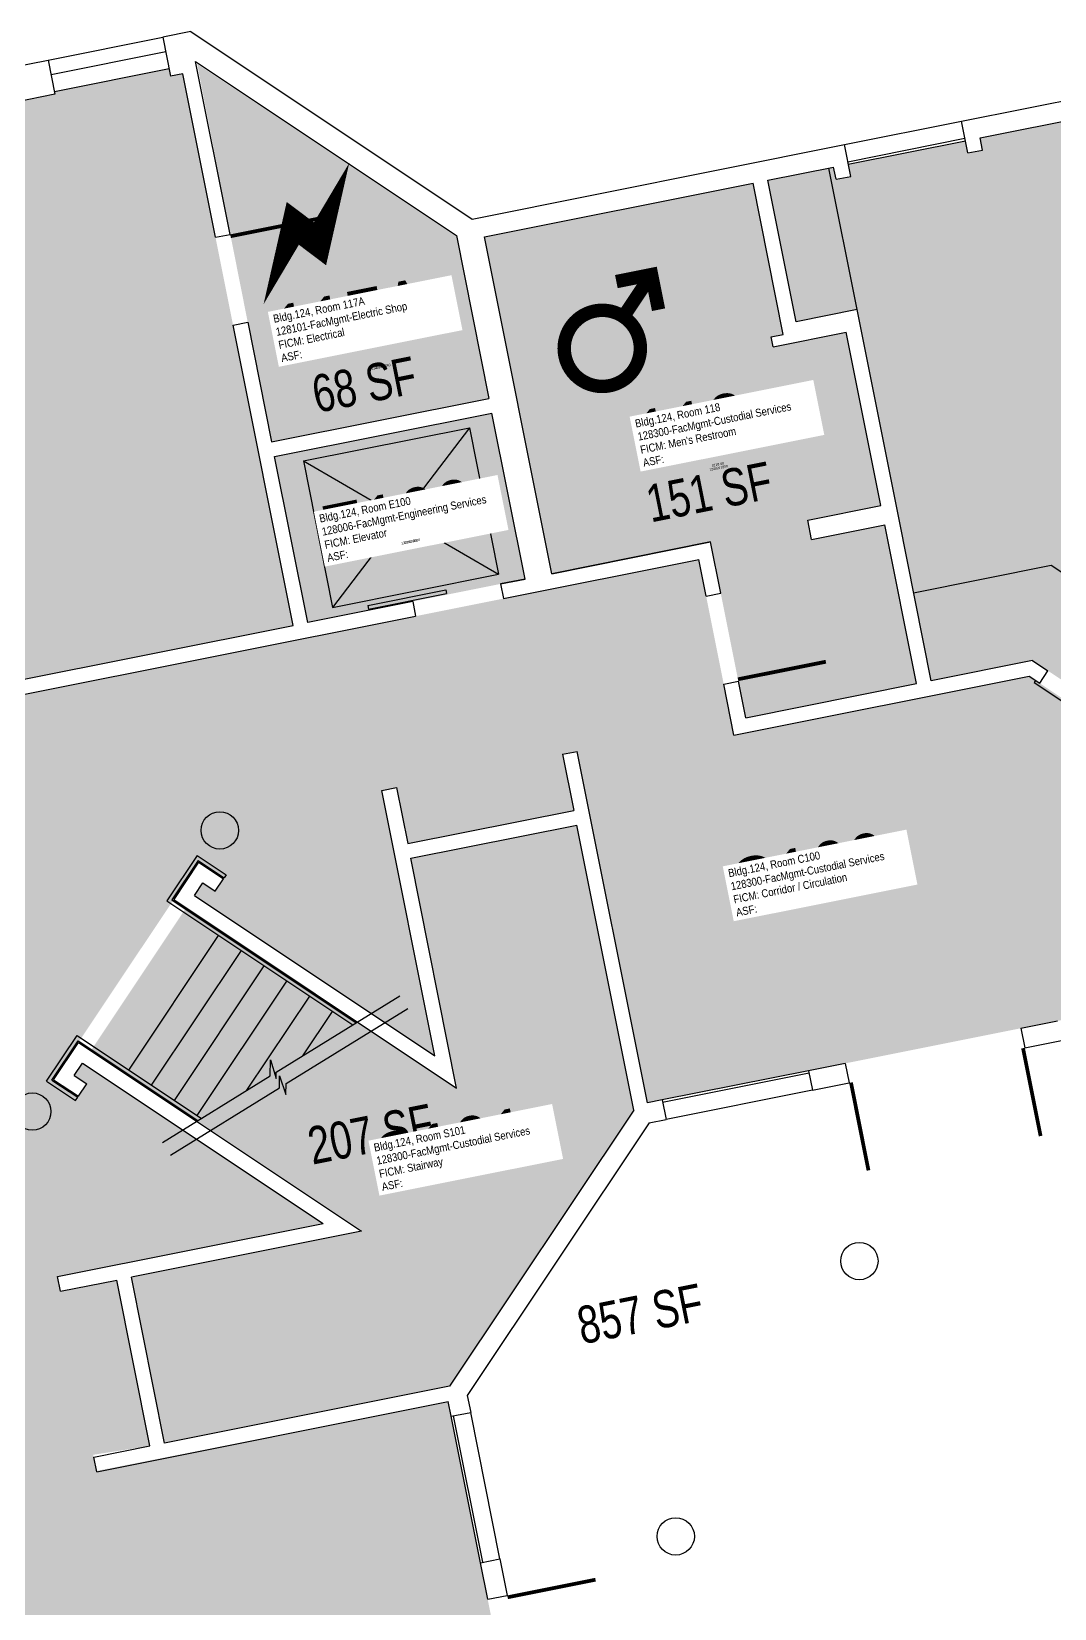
# Model space of a CAD drawing. Header units: inches. Extents: x 69201241 to 69203021, y 27664788 to 27666804.
# Drawn here: x 69201608 to 69202019, y 27666011 to 27666644 of the extents above; entities that cross this region are included whole.
import ezdxf
from ezdxf.enums import TextEntityAlignment as Align

# ---------------------------------------------------------------- set-up
doc = ezdxf.new("R2010")
doc.units = ezdxf.units.IN
doc.header["$LTSCALE"] = 100
doc.header["$MEASUREMENT"] = 0
doc.layers.get('0').update_dxf_attribs({"linetype": 'CONTINUOUS'})
for name, color, linetype in [('A-DOOR', 2, 'CONTINUOUS'), ('A-FLOR', 3, 'CONTINUOUS'), ('A-GLAZ', 1, 'CONTINUOUS'), ('A-IDEN-ICON', 4, 'CONTINUOUS'), ('A-IDEN-RNUM', 7, 'CONTINUOUS'), ('A-IDEN-SNUM', 4, 'CONTINUOUS'), ('A-IDEN-VNUM', 4, 'CONTINUOUS'), ('A-WALL', 5, 'CONTINUOUS'), ('AREA-TEXT', 3, 'CONTINUOUS'), ('Rooms-Category-Color', 7, 'CONTINUOUS'), ('Rooms-College-Color', 7, 'CONTINUOUS'), ('Rooms-Department-Color', 7, 'CONTINUOUS'), ('Rooms-Division-Color', 7, 'CONTINUOUS'), ('Rooms-Information', 7, 'CONTINUOUS')]:
    doc.layers.add(name, color=color, linetype=linetype)
doc.styles.add('CP_AREA', font='arial.ttf', dxfattribs={"height": 15})
doc.styles.add('CP_ROOMSNUMBER', font='arial.ttf', dxfattribs={"height": 1})
doc.styles.add('CP_ROOMVNUMBER', font='arial.ttf', dxfattribs={"width": 0.85, "height": 0.075})

# ---------------------------------------------------------------- blocks, each defined once
blk = doc.blocks.new('CPELECT')
blk.add_lwpolyline([(0.0623, 0.0629, 0, 0.03, 0), (0.0105, -0.0168, 0.03, 0.03, 0), (-0.0105, 0.0068, 0.03, 0, 0), (-0.0623, -0.0729, 0.03, 0, 0)], format="xyseb")
blk = doc.blocks.new('CPMEN')
at = {"const_width": 0.015}
for points in [[(0.055, 0.01), (0.055, 0.05), (0.015, 0.05)], [(0.0151, 0.0101), (0.055, 0.05)]]:
    blk.add_lwpolyline(points, dxfattribs=at)
blk.add_lwpolyline([(-0.0575, -0.02, 1), (0.0275, -0.02, 1)], format="xyb", close=True, dxfattribs=at)

msp = doc.modelspace()

# ---------------------------------------------------------------- hatches: boundary and pattern name
at = {"layer": 'Rooms-Category-Color', "true_color": 0xadadad}
for points in [[(69201674.18, 27666631.47), (69201778.29, 27666562.53), (69201778.83, 27666559.82), (69201791.18, 27666498.04), (69201791.37, 27666497.06), (69201705.08, 27666479.82), (69201704.1, 27666479.62), (69201694.5, 27666527.67), (69201690.03, 27666550.24), (69201687.51, 27666562.99), (69201673.99, 27666632.44)], [(69201880.4, 27666439.39), (69201884.51, 27666418.8), (69201891.57, 27666383.5), (69201894.51, 27666368.79), (69201963.15, 27666382.5), (69201950.41, 27666446.24), (69201920.99, 27666440.36), (69201919.43, 27666448.21), (69201948.85, 27666454.09), (69201934.93, 27666523.71), (69201905.51, 27666517.83), (69201904.73, 27666521.76), (69201909.63, 27666522.74), (69201897.48, 27666583.53), (69201804.82, 27666565.02), (69201789.62, 27666561.98), (69201816.66, 27666426.65), (69201880.4, 27666439.39), (69201816.66, 27666426.65)], [(69201796.07, 27666422.54), (69201760.76, 27666415.48), (69201719.58, 27666407.25), (69201718.6, 27666407.06), (69201705.27, 27666473.74), (69201706.25, 27666473.94), (69201792.55, 27666491.18), (69201805.87, 27666424.5), (69201796.07, 27666422.54), (69201805.87, 27666424.5)], [(69201558.71, 27666104.87), (69201551.66, 27666140.17), (69201548.33, 27666156.84), (69201541.27, 27666192.14), (69201531.67, 27666240.19), (69201526.67, 27666265.21), (69201601.59, 27666377.56), (69201626.62, 27666382.56), (69201674.67, 27666392.16), (69201709.97, 27666399.21), (69201720.75, 27666401.37), (69201761.94, 27666409.6), (69201797.24, 27666416.65), (69201807.05, 27666418.61), (69201814.6, 27666420.12), (69201854.12, 27666428.02), (69201860, 27666429.2), (69201875.69, 27666432.33), (69201878.63, 27666417.62), (69201885.68, 27666382.32), (69201889.8, 27666361.73), (69201971.19, 27666377.99), (69202006.49, 27666385.05), (69202008.45, 27666385.44), (69202012.61, 27666382.66), (69202059.59, 27666351.33), (69202063.75, 27666348.56), (69202068.65, 27666324.04), (69202109.84, 27666332.27), (69202121.99, 27666271.48), (69202122.77, 27666267.55), (69202078.64, 27666258.74), (69202043.33, 27666251.68), (69202037.46, 27666250.5), (69202019.81, 27666246.98), (69202005.1, 27666244.04), (69201934.49, 27666229.93), (69201919.78, 27666226.99), (69201860.95, 27666215.23), (69201856.03, 27666214.25), (69201855.06, 27666214.06), (69201826.85, 27666355.27), (69201820.96, 27666354.09), (69201825.47, 27666331.54), (69201758.79, 27666318.21), (69201754.28, 27666340.76), (69201748.4, 27666339.59), (69201769.7, 27666232.97), (69201673.08, 27666297.41), (69201676.41, 27666302.4), (69201681.4, 27666299.07), (69201684.73, 27666304.06), (69201674.75, 27666310.72), (69201664.76, 27666295.75), (69201626.48, 27666238.34), (69201616.49, 27666223.37), (69201626.47, 27666216.71), (69201629.8, 27666221.7), (69201624.81, 27666225.03), (69201628.14, 27666230.02), (69201724.76, 27666165.58), (69201618.14, 27666144.28), (69201619.32, 27666138.4), (69201641.87, 27666142.9), (69201655.2, 27666076.22), (69201632.45, 27666072.69), (69201633.23, 27666068.77), (69201633.75, 27666066.2), (69201775.02, 27666094.06), (69201775.22, 27666093.07), (69201776.2, 27666088.16), (69201787.96, 27666029.33), (69201790.9, 27666014.62), (69201792.66, 27666005.79), (69201793.84, 27665999.91), (69201805.01, 27665944.01), (69201807.95, 27665929.3), (69201811.48, 27665911.65), (69201812.65, 27665905.77), (69201819.71, 27665870.47), (69201828.52, 27665826.34), (69201766.74, 27665813.99), (69201763.8, 27665813.41), (69201754.98, 27665857.53), (69201749.5, 27665884.99), (69201748.13, 27665891.86), (69201741.9, 27665896.01), (69201694.35, 27665927.72), (69201688.12, 27665931.87), (69201667.53, 27665927.76), (69201666.35, 27665933.64), (69201659.3, 27665968.94), (69201658.51, 27665972.87), (69201657.34, 27665978.75), (69201656.56, 27665982.67), (69201652.05, 27666005.23), (69201631.46, 27666001.11), (69201596.15, 27665994.06), (69201581.44, 27665991.12), (69201570.08, 27666047.99)], [(69201661.08, 27666077.4), (69201775.58, 27666100.28), (69201776.21, 27666101.23), (69201848.74, 27666209.98), (69201849.52, 27666211.16), (69201826.64, 27666325.65), (69201759.96, 27666312.33), (69201778.42, 27666219.94), (69201669.75, 27666292.42), (69201631.47, 27666235.01), (69201740.14, 27666162.54), (69201647.76, 27666144.08)]]:
    msp.add_hatch(color=253, dxfattribs=at).paths.add_polyline_path(points)
at = {"layer": 'Rooms-Category-Color', "true_color": 0xfa9ba3}
for points in [[(69201542.44, 27666155.67), (69201535.39, 27666190.97), (69201531.27, 27666211.56), (69201530.1, 27666217.44), (69201525.79, 27666239.02), (69201520.3, 27666266.48), (69201521.68, 27666268.54), (69201596.6, 27666380.89), (69201597.98, 27666382.96), (69201631.32, 27666389.62), (69201673.49, 27666398.04), (69201708.79, 27666405.1), (69201711.73, 27666405.69), (69201712.71, 27666405.88), (69201707.23, 27666433.34), (69201700.17, 27666468.64), (69201698.02, 27666479.43), (69201697.43, 27666482.37), (69201690.37, 27666517.67), (69201688.61, 27666526.5), (69201683.32, 27666552.97), (69201682.73, 27666555.92), (69201681.56, 27666561.8), (69201676.27, 27666588.28), (69201675.68, 27666591.22), (69201668.43, 27666627.5), (69201663.52, 27666626.52), (69201662.94, 27666629.46), (69201616.85, 27666620.25), (69201617.04, 27666619.27), (69201601.35, 27666616.14), (69201601.16, 27666617.12), (69201555.07, 27666607.91), (69201555.27, 27666606.93), (69201546.44, 27666605.16), (69201545.26, 27666611.05), (69201484.96, 27666599), (69201479.07, 27666597.82), (69201438.38, 27666589.69), (69201439.55, 27666583.8), (69201430.73, 27666582.04), (69201430.53, 27666583.02), (69201384.44, 27666573.81), (69201384.64, 27666572.83), (69201368.95, 27666569.7), (69201368.75, 27666570.68), (69201319.34, 27666560.8), (69201249.03, 27666455.37), (69201258.9, 27666405.96), (69201259.88, 27666406.15), (69201263.02, 27666390.46), (69201262.04, 27666390.27), (69201271.25, 27666344.18), (69201272.23, 27666344.37), (69201273.99, 27666335.55), (69201268.11, 27666334.37), (69201276.24, 27666293.68), (69201277.41, 27666287.79), (69201289.47, 27666227.49), (69201295.35, 27666228.66), (69201297.11, 27666219.84), (69201296.13, 27666219.64), (69201305.34, 27666173.55), (69201306.32, 27666173.75), (69201309.46, 27666158.06), (69201308.48, 27666157.86), (69201317.69, 27666111.77), (69201320.63, 27666112.36), (69201321.61, 27666107.46), (69201321.81, 27666106.48), (69201543.42, 27666150.76), (69201543.23, 27666151.74)], [(69201982.8, 27666600.58), (69201935.73, 27666591.18), (69201982.8, 27666600.58), (69201983.78, 27666595.68), (69201989.66, 27666596.85), (69201988.68, 27666601.76), (69202015.16, 27666607.05), (69202021.04, 27666608.22), (69202047.52, 27666613.51), (69202048.5, 27666608.61), (69202054.38, 27666609.79), (69202053.4, 27666614.69), (69202100.47, 27666624.1), (69202101.45, 27666619.19), (69202107.33, 27666620.37), (69202106.35, 27666625.27), (69202131.85, 27666630.37), (69202132.83, 27666630.56), (69202152.62, 27666531.52), (69202159.68, 27666496.22), (69202166.54, 27666461.9), (69202159.68, 27666496.22), (69202166.54, 27666461.9), (69202173.59, 27666426.59), (69202188.09, 27666354.03), (69202184.17, 27666353.25), (69202148.87, 27666346.19), (69202073.36, 27666331.1), (69202069.15, 27666352.17), (69202062.92, 27666356.32), (69202015.94, 27666387.66), (69202009.71, 27666391.81), (69202005.32, 27666390.93), (69201970.01, 27666383.88), (69201969.03, 27666383.68), (69201956.1, 27666448.4), (69201939.25, 27666532.73), (69201914.73, 27666527.83), (69201903.37, 27666584.71), (69201929.84, 27666590), (69201930.82, 27666585.1), (69201936.71, 27666586.27), (69201935.73, 27666591.18)]]:
    msp.add_hatch(color=241, dxfattribs=at).paths.add_polyline_path(points)
at = {"layer": 'Rooms-College-Color', "true_color": 0xadadad}
for points in [[(69201674.18, 27666631.47), (69201778.29, 27666562.53), (69201778.83, 27666559.82), (69201791.18, 27666498.04), (69201791.37, 27666497.06), (69201705.08, 27666479.82), (69201704.1, 27666479.62), (69201694.5, 27666527.67), (69201690.03, 27666550.24), (69201687.51, 27666562.99), (69201673.99, 27666632.44)], [(69201880.4, 27666439.39), (69201884.51, 27666418.8), (69201891.57, 27666383.5), (69201894.51, 27666368.79), (69201963.15, 27666382.5), (69201950.41, 27666446.24), (69201920.99, 27666440.36), (69201919.43, 27666448.21), (69201948.85, 27666454.09), (69201934.93, 27666523.71), (69201905.51, 27666517.83), (69201904.73, 27666521.76), (69201909.63, 27666522.74), (69201897.48, 27666583.53), (69201804.82, 27666565.02), (69201789.62, 27666561.98), (69201816.66, 27666426.65), (69201880.4, 27666439.39), (69201816.66, 27666426.65)], [(69201796.07, 27666422.54), (69201760.76, 27666415.48), (69201719.58, 27666407.25), (69201718.6, 27666407.06), (69201705.27, 27666473.74), (69201706.25, 27666473.94), (69201792.55, 27666491.18), (69201805.87, 27666424.5), (69201796.07, 27666422.54), (69201805.87, 27666424.5)], [(69201558.71, 27666104.87), (69201551.66, 27666140.17), (69201548.33, 27666156.84), (69201541.27, 27666192.14), (69201531.67, 27666240.19), (69201526.67, 27666265.21), (69201601.59, 27666377.56), (69201626.62, 27666382.56), (69201674.67, 27666392.16), (69201709.97, 27666399.21), (69201720.75, 27666401.37), (69201761.94, 27666409.6), (69201797.24, 27666416.65), (69201807.05, 27666418.61), (69201814.6, 27666420.12), (69201854.12, 27666428.02), (69201860, 27666429.2), (69201875.69, 27666432.33), (69201878.63, 27666417.62), (69201885.68, 27666382.32), (69201889.8, 27666361.73), (69201971.19, 27666377.99), (69202006.49, 27666385.05), (69202008.45, 27666385.44), (69202012.61, 27666382.66), (69202059.59, 27666351.33), (69202063.75, 27666348.56), (69202068.65, 27666324.04), (69202109.84, 27666332.27), (69202121.99, 27666271.48), (69202122.77, 27666267.55), (69202078.64, 27666258.74), (69202043.33, 27666251.68), (69202037.46, 27666250.5), (69202019.81, 27666246.98), (69202005.1, 27666244.04), (69201934.49, 27666229.93), (69201919.78, 27666226.99), (69201860.95, 27666215.23), (69201856.03, 27666214.25), (69201855.06, 27666214.06), (69201826.85, 27666355.27), (69201820.96, 27666354.09), (69201825.47, 27666331.54), (69201758.79, 27666318.21), (69201754.28, 27666340.76), (69201748.4, 27666339.59), (69201769.7, 27666232.97), (69201673.08, 27666297.41), (69201676.41, 27666302.4), (69201681.4, 27666299.07), (69201684.73, 27666304.06), (69201674.75, 27666310.72), (69201664.76, 27666295.75), (69201626.48, 27666238.34), (69201616.49, 27666223.37), (69201626.47, 27666216.71), (69201629.8, 27666221.7), (69201624.81, 27666225.03), (69201628.14, 27666230.02), (69201724.76, 27666165.58), (69201618.14, 27666144.28), (69201619.32, 27666138.4), (69201641.87, 27666142.9), (69201655.2, 27666076.22), (69201632.45, 27666072.69), (69201633.23, 27666068.77), (69201633.75, 27666066.2), (69201775.02, 27666094.06), (69201775.22, 27666093.07), (69201776.2, 27666088.16), (69201787.96, 27666029.33), (69201790.9, 27666014.62), (69201792.66, 27666005.79), (69201793.84, 27665999.91), (69201805.01, 27665944.01), (69201807.95, 27665929.3), (69201811.48, 27665911.65), (69201812.65, 27665905.77), (69201819.71, 27665870.47), (69201828.52, 27665826.34), (69201766.74, 27665813.99), (69201763.8, 27665813.41), (69201754.98, 27665857.53), (69201749.5, 27665884.99), (69201748.13, 27665891.86), (69201741.9, 27665896.01), (69201694.35, 27665927.72), (69201688.12, 27665931.87), (69201667.53, 27665927.76), (69201666.35, 27665933.64), (69201659.3, 27665968.94), (69201658.51, 27665972.87), (69201657.34, 27665978.75), (69201656.56, 27665982.67), (69201652.05, 27666005.23), (69201631.46, 27666001.11), (69201596.15, 27665994.06), (69201581.44, 27665991.12), (69201570.08, 27666047.99)], [(69201661.08, 27666077.4), (69201775.58, 27666100.28), (69201776.21, 27666101.23), (69201848.74, 27666209.98), (69201849.52, 27666211.16), (69201826.64, 27666325.65), (69201759.96, 27666312.33), (69201778.42, 27666219.94), (69201669.75, 27666292.42), (69201631.47, 27666235.01), (69201740.14, 27666162.54), (69201647.76, 27666144.08)]]:
    msp.add_hatch(color=253, dxfattribs=at).paths.add_polyline_path(points)
at = {"layer": 'Rooms-College-Color', "true_color": 0x80bc67}
for points in [[(69201542.44, 27666155.67), (69201535.39, 27666190.97), (69201531.27, 27666211.56), (69201530.1, 27666217.44), (69201525.79, 27666239.02), (69201520.3, 27666266.48), (69201521.68, 27666268.54), (69201596.6, 27666380.89), (69201597.98, 27666382.96), (69201631.32, 27666389.62), (69201673.49, 27666398.04), (69201708.79, 27666405.1), (69201711.73, 27666405.69), (69201712.71, 27666405.88), (69201707.23, 27666433.34), (69201700.17, 27666468.64), (69201698.02, 27666479.43), (69201697.43, 27666482.37), (69201690.37, 27666517.67), (69201688.61, 27666526.5), (69201683.32, 27666552.97), (69201682.73, 27666555.92), (69201681.56, 27666561.8), (69201676.27, 27666588.28), (69201675.68, 27666591.22), (69201668.43, 27666627.5), (69201663.52, 27666626.52), (69201662.94, 27666629.46), (69201616.85, 27666620.25), (69201617.04, 27666619.27), (69201601.35, 27666616.14), (69201601.16, 27666617.12), (69201555.07, 27666607.91), (69201555.27, 27666606.93), (69201546.44, 27666605.16), (69201545.26, 27666611.05), (69201484.96, 27666599), (69201479.07, 27666597.82), (69201438.38, 27666589.69), (69201439.55, 27666583.8), (69201430.73, 27666582.04), (69201430.53, 27666583.02), (69201384.44, 27666573.81), (69201384.64, 27666572.83), (69201368.95, 27666569.7), (69201368.75, 27666570.68), (69201319.34, 27666560.8), (69201249.03, 27666455.37), (69201258.9, 27666405.96), (69201259.88, 27666406.15), (69201263.02, 27666390.46), (69201262.04, 27666390.27), (69201271.25, 27666344.18), (69201272.23, 27666344.37), (69201273.99, 27666335.55), (69201268.11, 27666334.37), (69201276.24, 27666293.68), (69201277.41, 27666287.79), (69201289.47, 27666227.49), (69201295.35, 27666228.66), (69201297.11, 27666219.84), (69201296.13, 27666219.64), (69201305.34, 27666173.55), (69201306.32, 27666173.75), (69201309.46, 27666158.06), (69201308.48, 27666157.86), (69201317.69, 27666111.77), (69201320.63, 27666112.36), (69201321.61, 27666107.46), (69201321.81, 27666106.48), (69201543.42, 27666150.76), (69201543.23, 27666151.74)], [(69201982.8, 27666600.58), (69201935.73, 27666591.18), (69201982.8, 27666600.58), (69201983.78, 27666595.68), (69201989.66, 27666596.85), (69201988.68, 27666601.76), (69202015.16, 27666607.05), (69202021.04, 27666608.22), (69202047.52, 27666613.51), (69202048.5, 27666608.61), (69202054.38, 27666609.79), (69202053.4, 27666614.69), (69202100.47, 27666624.1), (69202101.45, 27666619.19), (69202107.33, 27666620.37), (69202106.35, 27666625.27), (69202131.85, 27666630.37), (69202132.83, 27666630.56), (69202152.62, 27666531.52), (69202159.68, 27666496.22), (69202166.54, 27666461.9), (69202159.68, 27666496.22), (69202166.54, 27666461.9), (69202173.59, 27666426.59), (69202188.09, 27666354.03), (69202184.17, 27666353.25), (69202148.87, 27666346.19), (69202073.36, 27666331.1), (69202069.15, 27666352.17), (69202062.92, 27666356.32), (69202015.94, 27666387.66), (69202009.71, 27666391.81), (69202005.32, 27666390.93), (69201970.01, 27666383.88), (69201969.03, 27666383.68), (69201956.1, 27666448.4), (69201939.25, 27666532.73), (69201914.73, 27666527.83), (69201903.37, 27666584.71), (69201929.84, 27666590), (69201930.82, 27666585.1), (69201936.71, 27666586.27), (69201935.73, 27666591.18)]]:
    msp.add_hatch(color=83, dxfattribs=at).paths.add_polyline_path(points)
at = {"layer": 'Rooms-Department-Color', "true_color": 0xacacac}
for points in [[(69201674.18, 27666631.47), (69201778.29, 27666562.53), (69201778.83, 27666559.82), (69201791.18, 27666498.04), (69201791.37, 27666497.06), (69201705.08, 27666479.82), (69201704.1, 27666479.62), (69201694.5, 27666527.67), (69201690.03, 27666550.24), (69201687.51, 27666562.99), (69201673.99, 27666632.44)], [(69201880.4, 27666439.39), (69201884.51, 27666418.8), (69201891.57, 27666383.5), (69201894.51, 27666368.79), (69201963.15, 27666382.5), (69201950.41, 27666446.24), (69201920.99, 27666440.36), (69201919.43, 27666448.21), (69201948.85, 27666454.09), (69201934.93, 27666523.71), (69201905.51, 27666517.83), (69201904.73, 27666521.76), (69201909.63, 27666522.74), (69201897.48, 27666583.53), (69201804.82, 27666565.02), (69201789.62, 27666561.98), (69201816.66, 27666426.65), (69201880.4, 27666439.39), (69201816.66, 27666426.65)], [(69201796.07, 27666422.54), (69201760.76, 27666415.48), (69201719.58, 27666407.25), (69201718.6, 27666407.06), (69201705.27, 27666473.74), (69201706.25, 27666473.94), (69201792.55, 27666491.18), (69201805.87, 27666424.5), (69201796.07, 27666422.54), (69201805.87, 27666424.5)], [(69201558.71, 27666104.87), (69201551.66, 27666140.17), (69201548.33, 27666156.84), (69201541.27, 27666192.14), (69201531.67, 27666240.19), (69201526.67, 27666265.21), (69201601.59, 27666377.56), (69201626.62, 27666382.56), (69201674.67, 27666392.16), (69201709.97, 27666399.21), (69201720.75, 27666401.37), (69201761.94, 27666409.6), (69201797.24, 27666416.65), (69201807.05, 27666418.61), (69201814.6, 27666420.12), (69201854.12, 27666428.02), (69201860, 27666429.2), (69201875.69, 27666432.33), (69201878.63, 27666417.62), (69201885.68, 27666382.32), (69201889.8, 27666361.73), (69201971.19, 27666377.99), (69202006.49, 27666385.05), (69202008.45, 27666385.44), (69202012.61, 27666382.66), (69202059.59, 27666351.33), (69202063.75, 27666348.56), (69202068.65, 27666324.04), (69202109.84, 27666332.27), (69202121.99, 27666271.48), (69202122.77, 27666267.55), (69202078.64, 27666258.74), (69202043.33, 27666251.68), (69202037.46, 27666250.5), (69202019.81, 27666246.98), (69202005.1, 27666244.04), (69201934.49, 27666229.93), (69201919.78, 27666226.99), (69201860.95, 27666215.23), (69201856.03, 27666214.25), (69201855.06, 27666214.06), (69201826.85, 27666355.27), (69201820.96, 27666354.09), (69201825.47, 27666331.54), (69201758.79, 27666318.21), (69201754.28, 27666340.76), (69201748.4, 27666339.59), (69201769.7, 27666232.97), (69201673.08, 27666297.41), (69201676.41, 27666302.4), (69201681.4, 27666299.07), (69201684.73, 27666304.06), (69201674.75, 27666310.72), (69201664.76, 27666295.75), (69201626.48, 27666238.34), (69201616.49, 27666223.37), (69201626.47, 27666216.71), (69201629.8, 27666221.7), (69201624.81, 27666225.03), (69201628.14, 27666230.02), (69201724.76, 27666165.58), (69201618.14, 27666144.28), (69201619.32, 27666138.4), (69201641.87, 27666142.9), (69201655.2, 27666076.22), (69201632.45, 27666072.69), (69201633.23, 27666068.77), (69201633.75, 27666066.2), (69201775.02, 27666094.06), (69201775.22, 27666093.07), (69201776.2, 27666088.16), (69201787.96, 27666029.33), (69201790.9, 27666014.62), (69201792.66, 27666005.79), (69201793.84, 27665999.91), (69201805.01, 27665944.01), (69201807.95, 27665929.3), (69201811.48, 27665911.65), (69201812.65, 27665905.77), (69201819.71, 27665870.47), (69201828.52, 27665826.34), (69201766.74, 27665813.99), (69201763.8, 27665813.41), (69201754.98, 27665857.53), (69201749.5, 27665884.99), (69201748.13, 27665891.86), (69201741.9, 27665896.01), (69201694.35, 27665927.72), (69201688.12, 27665931.87), (69201667.53, 27665927.76), (69201666.35, 27665933.64), (69201659.3, 27665968.94), (69201658.51, 27665972.87), (69201657.34, 27665978.75), (69201656.56, 27665982.67), (69201652.05, 27666005.23), (69201631.46, 27666001.11), (69201596.15, 27665994.06), (69201581.44, 27665991.12), (69201570.08, 27666047.99)], [(69201661.08, 27666077.4), (69201775.58, 27666100.28), (69201776.21, 27666101.23), (69201848.74, 27666209.98), (69201849.52, 27666211.16), (69201826.64, 27666325.65), (69201759.96, 27666312.33), (69201778.42, 27666219.94), (69201669.75, 27666292.42), (69201631.47, 27666235.01), (69201740.14, 27666162.54), (69201647.76, 27666144.08)]]:
    msp.add_hatch(color=253, dxfattribs=at).paths.add_polyline_path(points)
at = {"layer": 'Rooms-Department-Color', "true_color": 0x604aed}
for points in [[(69201542.44, 27666155.67), (69201535.39, 27666190.97), (69201531.27, 27666211.56), (69201530.1, 27666217.44), (69201525.79, 27666239.02), (69201520.3, 27666266.48), (69201521.68, 27666268.54), (69201596.6, 27666380.89), (69201597.98, 27666382.96), (69201631.32, 27666389.62), (69201673.49, 27666398.04), (69201708.79, 27666405.1), (69201711.73, 27666405.69), (69201712.71, 27666405.88), (69201707.23, 27666433.34), (69201700.17, 27666468.64), (69201698.02, 27666479.43), (69201697.43, 27666482.37), (69201690.37, 27666517.67), (69201688.61, 27666526.5), (69201683.32, 27666552.97), (69201682.73, 27666555.92), (69201681.56, 27666561.8), (69201676.27, 27666588.28), (69201675.68, 27666591.22), (69201668.43, 27666627.5), (69201663.52, 27666626.52), (69201662.94, 27666629.46), (69201616.85, 27666620.25), (69201617.04, 27666619.27), (69201601.35, 27666616.14), (69201601.16, 27666617.12), (69201555.07, 27666607.91), (69201555.27, 27666606.93), (69201546.44, 27666605.16), (69201545.26, 27666611.05), (69201484.96, 27666599), (69201479.07, 27666597.82), (69201438.38, 27666589.69), (69201439.55, 27666583.8), (69201430.73, 27666582.04), (69201430.53, 27666583.02), (69201384.44, 27666573.81), (69201384.64, 27666572.83), (69201368.95, 27666569.7), (69201368.75, 27666570.68), (69201319.34, 27666560.8), (69201249.03, 27666455.37), (69201258.9, 27666405.96), (69201259.88, 27666406.15), (69201263.02, 27666390.46), (69201262.04, 27666390.27), (69201271.25, 27666344.18), (69201272.23, 27666344.37), (69201273.99, 27666335.55), (69201268.11, 27666334.37), (69201276.24, 27666293.68), (69201277.41, 27666287.79), (69201289.47, 27666227.49), (69201295.35, 27666228.66), (69201297.11, 27666219.84), (69201296.13, 27666219.64), (69201305.34, 27666173.55), (69201306.32, 27666173.75), (69201309.46, 27666158.06), (69201308.48, 27666157.86), (69201317.69, 27666111.77), (69201320.63, 27666112.36), (69201321.61, 27666107.46), (69201321.81, 27666106.48), (69201543.42, 27666150.76), (69201543.23, 27666151.74)], [(69201982.8, 27666600.58), (69201935.73, 27666591.18), (69201982.8, 27666600.58), (69201983.78, 27666595.68), (69201989.66, 27666596.85), (69201988.68, 27666601.76), (69202015.16, 27666607.05), (69202021.04, 27666608.22), (69202047.52, 27666613.51), (69202048.5, 27666608.61), (69202054.38, 27666609.79), (69202053.4, 27666614.69), (69202100.47, 27666624.1), (69202101.45, 27666619.19), (69202107.33, 27666620.37), (69202106.35, 27666625.27), (69202131.85, 27666630.37), (69202132.83, 27666630.56), (69202152.62, 27666531.52), (69202159.68, 27666496.22), (69202166.54, 27666461.9), (69202159.68, 27666496.22), (69202166.54, 27666461.9), (69202173.59, 27666426.59), (69202188.09, 27666354.03), (69202184.17, 27666353.25), (69202148.87, 27666346.19), (69202073.36, 27666331.1), (69202069.15, 27666352.17), (69202062.92, 27666356.32), (69202015.94, 27666387.66), (69202009.71, 27666391.81), (69202005.32, 27666390.93), (69201970.01, 27666383.88), (69201969.03, 27666383.68), (69201956.1, 27666448.4), (69201939.25, 27666532.73), (69201914.73, 27666527.83), (69201903.37, 27666584.71), (69201929.84, 27666590), (69201930.82, 27666585.1), (69201936.71, 27666586.27), (69201935.73, 27666591.18)]]:
    msp.add_hatch(color=173, dxfattribs=at).paths.add_polyline_path(points)
at = {"layer": 'Rooms-Division-Color', "true_color": 0xadadad}
for points in [[(69201674.18, 27666631.47), (69201778.29, 27666562.53), (69201778.83, 27666559.82), (69201791.18, 27666498.04), (69201791.37, 27666497.06), (69201705.08, 27666479.82), (69201704.1, 27666479.62), (69201694.5, 27666527.67), (69201690.03, 27666550.24), (69201687.51, 27666562.99), (69201673.99, 27666632.44)], [(69201880.4, 27666439.39), (69201884.51, 27666418.8), (69201891.57, 27666383.5), (69201894.51, 27666368.79), (69201963.15, 27666382.5), (69201950.41, 27666446.24), (69201920.99, 27666440.36), (69201919.43, 27666448.21), (69201948.85, 27666454.09), (69201934.93, 27666523.71), (69201905.51, 27666517.83), (69201904.73, 27666521.76), (69201909.63, 27666522.74), (69201897.48, 27666583.53), (69201804.82, 27666565.02), (69201789.62, 27666561.98), (69201816.66, 27666426.65), (69201880.4, 27666439.39), (69201816.66, 27666426.65)], [(69201796.07, 27666422.54), (69201760.76, 27666415.48), (69201719.58, 27666407.25), (69201718.6, 27666407.06), (69201705.27, 27666473.74), (69201706.25, 27666473.94), (69201792.55, 27666491.18), (69201805.87, 27666424.5), (69201796.07, 27666422.54), (69201805.87, 27666424.5)], [(69201558.71, 27666104.87), (69201551.66, 27666140.17), (69201548.33, 27666156.84), (69201541.27, 27666192.14), (69201531.67, 27666240.19), (69201526.67, 27666265.21), (69201601.59, 27666377.56), (69201626.62, 27666382.56), (69201674.67, 27666392.16), (69201709.97, 27666399.21), (69201720.75, 27666401.37), (69201761.94, 27666409.6), (69201797.24, 27666416.65), (69201807.05, 27666418.61), (69201814.6, 27666420.12), (69201854.12, 27666428.02), (69201860, 27666429.2), (69201875.69, 27666432.33), (69201878.63, 27666417.62), (69201885.68, 27666382.32), (69201889.8, 27666361.73), (69201971.19, 27666377.99), (69202006.49, 27666385.05), (69202008.45, 27666385.44), (69202012.61, 27666382.66), (69202059.59, 27666351.33), (69202063.75, 27666348.56), (69202068.65, 27666324.04), (69202109.84, 27666332.27), (69202121.99, 27666271.48), (69202122.77, 27666267.55), (69202078.64, 27666258.74), (69202043.33, 27666251.68), (69202037.46, 27666250.5), (69202019.81, 27666246.98), (69202005.1, 27666244.04), (69201934.49, 27666229.93), (69201919.78, 27666226.99), (69201860.95, 27666215.23), (69201856.03, 27666214.25), (69201855.06, 27666214.06), (69201826.85, 27666355.27), (69201820.96, 27666354.09), (69201825.47, 27666331.54), (69201758.79, 27666318.21), (69201754.28, 27666340.76), (69201748.4, 27666339.59), (69201769.7, 27666232.97), (69201673.08, 27666297.41), (69201676.41, 27666302.4), (69201681.4, 27666299.07), (69201684.73, 27666304.06), (69201674.75, 27666310.72), (69201664.76, 27666295.75), (69201626.48, 27666238.34), (69201616.49, 27666223.37), (69201626.47, 27666216.71), (69201629.8, 27666221.7), (69201624.81, 27666225.03), (69201628.14, 27666230.02), (69201724.76, 27666165.58), (69201618.14, 27666144.28), (69201619.32, 27666138.4), (69201641.87, 27666142.9), (69201655.2, 27666076.22), (69201632.45, 27666072.69), (69201633.23, 27666068.77), (69201633.75, 27666066.2), (69201775.02, 27666094.06), (69201775.22, 27666093.07), (69201776.2, 27666088.16), (69201787.96, 27666029.33), (69201790.9, 27666014.62), (69201792.66, 27666005.79), (69201793.84, 27665999.91), (69201805.01, 27665944.01), (69201807.95, 27665929.3), (69201811.48, 27665911.65), (69201812.65, 27665905.77), (69201819.71, 27665870.47), (69201828.52, 27665826.34), (69201766.74, 27665813.99), (69201763.8, 27665813.41), (69201754.98, 27665857.53), (69201749.5, 27665884.99), (69201748.13, 27665891.86), (69201741.9, 27665896.01), (69201694.35, 27665927.72), (69201688.12, 27665931.87), (69201667.53, 27665927.76), (69201666.35, 27665933.64), (69201659.3, 27665968.94), (69201658.51, 27665972.87), (69201657.34, 27665978.75), (69201656.56, 27665982.67), (69201652.05, 27666005.23), (69201631.46, 27666001.11), (69201596.15, 27665994.06), (69201581.44, 27665991.12), (69201570.08, 27666047.99)], [(69201661.08, 27666077.4), (69201775.58, 27666100.28), (69201776.21, 27666101.23), (69201848.74, 27666209.98), (69201849.52, 27666211.16), (69201826.64, 27666325.65), (69201759.96, 27666312.33), (69201778.42, 27666219.94), (69201669.75, 27666292.42), (69201631.47, 27666235.01), (69201740.14, 27666162.54), (69201647.76, 27666144.08)]]:
    msp.add_hatch(color=253, dxfattribs=at).paths.add_polyline_path(points)
at = {"layer": 'Rooms-Division-Color', "true_color": 0x604aed}
for points in [[(69201542.44, 27666155.67), (69201535.39, 27666190.97), (69201531.27, 27666211.56), (69201530.1, 27666217.44), (69201525.79, 27666239.02), (69201520.3, 27666266.48), (69201521.68, 27666268.54), (69201596.6, 27666380.89), (69201597.98, 27666382.96), (69201631.32, 27666389.62), (69201673.49, 27666398.04), (69201708.79, 27666405.1), (69201711.73, 27666405.69), (69201712.71, 27666405.88), (69201707.23, 27666433.34), (69201700.17, 27666468.64), (69201698.02, 27666479.43), (69201697.43, 27666482.37), (69201690.37, 27666517.67), (69201688.61, 27666526.5), (69201683.32, 27666552.97), (69201682.73, 27666555.92), (69201681.56, 27666561.8), (69201676.27, 27666588.28), (69201675.68, 27666591.22), (69201668.43, 27666627.5), (69201663.52, 27666626.52), (69201662.94, 27666629.46), (69201616.85, 27666620.25), (69201617.04, 27666619.27), (69201601.35, 27666616.14), (69201601.16, 27666617.12), (69201555.07, 27666607.91), (69201555.27, 27666606.93), (69201546.44, 27666605.16), (69201545.26, 27666611.05), (69201484.96, 27666599), (69201479.07, 27666597.82), (69201438.38, 27666589.69), (69201439.55, 27666583.8), (69201430.73, 27666582.04), (69201430.53, 27666583.02), (69201384.44, 27666573.81), (69201384.64, 27666572.83), (69201368.95, 27666569.7), (69201368.75, 27666570.68), (69201319.34, 27666560.8), (69201249.03, 27666455.37), (69201258.9, 27666405.96), (69201259.88, 27666406.15), (69201263.02, 27666390.46), (69201262.04, 27666390.27), (69201271.25, 27666344.18), (69201272.23, 27666344.37), (69201273.99, 27666335.55), (69201268.11, 27666334.37), (69201276.24, 27666293.68), (69201277.41, 27666287.79), (69201289.47, 27666227.49), (69201295.35, 27666228.66), (69201297.11, 27666219.84), (69201296.13, 27666219.64), (69201305.34, 27666173.55), (69201306.32, 27666173.75), (69201309.46, 27666158.06), (69201308.48, 27666157.86), (69201317.69, 27666111.77), (69201320.63, 27666112.36), (69201321.61, 27666107.46), (69201321.81, 27666106.48), (69201543.42, 27666150.76), (69201543.23, 27666151.74)], [(69201982.8, 27666600.58), (69201935.73, 27666591.18), (69201982.8, 27666600.58), (69201983.78, 27666595.68), (69201989.66, 27666596.85), (69201988.68, 27666601.76), (69202015.16, 27666607.05), (69202021.04, 27666608.22), (69202047.52, 27666613.51), (69202048.5, 27666608.61), (69202054.38, 27666609.79), (69202053.4, 27666614.69), (69202100.47, 27666624.1), (69202101.45, 27666619.19), (69202107.33, 27666620.37), (69202106.35, 27666625.27), (69202131.85, 27666630.37), (69202132.83, 27666630.56), (69202152.62, 27666531.52), (69202159.68, 27666496.22), (69202166.54, 27666461.9), (69202159.68, 27666496.22), (69202166.54, 27666461.9), (69202173.59, 27666426.59), (69202188.09, 27666354.03), (69202184.17, 27666353.25), (69202148.87, 27666346.19), (69202073.36, 27666331.1), (69202069.15, 27666352.17), (69202062.92, 27666356.32), (69202015.94, 27666387.66), (69202009.71, 27666391.81), (69202005.32, 27666390.93), (69201970.01, 27666383.88), (69201969.03, 27666383.68), (69201956.1, 27666448.4), (69201939.25, 27666532.73), (69201914.73, 27666527.83), (69201903.37, 27666584.71), (69201929.84, 27666590), (69201930.82, 27666585.1), (69201936.71, 27666586.27), (69201935.73, 27666591.18)]]:
    msp.add_hatch(color=173, dxfattribs=at).paths.add_polyline_path(points)

# ---------------------------------------------------------------- linework, layer by layer
at = {"layer": 'A-DOOR'}
for p, q in [((69201742.72, 27666413.92), (69201774.1, 27666420.19)), ((69201743.01, 27666412.45), (69201774.39, 27666418.72)), ((69201743.01, 27666412.45), (69201774.39, 27666418.72)), ((69201774.1, 27666420.19), (69201774.39, 27666418.72)), ((69201742.72, 27666413.92), (69201743.01, 27666412.45))]:
    msp.add_line(p, q, dxfattribs=at)
for points in [[(69201687.59, 27666562.24, 1.5, 1.5, 0), (69201722.89, 27666569.29, 0, 0, 0), (69201723.04, 27666568.56, 0, 0, -0.414214), (69201693.02, 27666527.38, 0, 0, -0.414214)], [(69201891.42, 27666384.23, 1.5, 1.5, 0), (69201926.72, 27666391.29, 0, 0, 0), (69201926.58, 27666392.02, 0, 0, 0.414214), (69201883.04, 27666418.5, 0, 0, 0.414214)], [(69202005.93, 27666236.05, 1.5, 1.5, 0), (69202012.98, 27666200.74, 0, 0, 0), (69202012.25, 27666200.6, 0, 0, -0.414214), (69201971.07, 27666230.61, 0, 0, -0.414214)], [(69201936.8, 27666222.23, 1.5, 1.5, 0), (69201943.85, 27666186.93, 0, 0, 0), (69201944.59, 27666187.08, 0, 0, 0.414214), (69201971.07, 27666230.61, 0, 0, 0.414214)], [(69201798.89, 27666015.45, 1.5, 1.5, 0), (69201834.19, 27666022.5, 0, 0, 0), (69201834.34, 27666021.77, 0, 0, -0.414214), (69201804.33, 27665980.59, 0, 0, -0.414214)]]:
    msp.add_lwpolyline(points, format="xyseb", dxfattribs=at)
at = {"layer": 'A-FLOR'}
for p, q in [((69201939.25, 27666532.73), (69201927.88, 27666589.61)), ((69201716.84, 27666471.97), (69201783.52, 27666485.3)), ((69201783.52, 27666485.3), (69201728.6, 27666413.14)), ((69201783.52, 27666485.3), (69201795.28, 27666426.46)), ((69201716.84, 27666471.97), (69201728.6, 27666413.14)), ((69201716.84, 27666471.97), (69201795.28, 27666426.46)), ((69201961.98, 27666418.98), (69202017.28, 27666430.03)), ((69202017.28, 27666430.03), (69202101.53, 27666373.85)), ((69201728.6, 27666413.14), (69201795.28, 27666426.46)), ((69202010.95, 27666383.77), (69202010.39, 27666382.94)), ((69202010.39, 27666382.94), (69202060.7, 27666349.39)), ((69201674.19, 27666313.49), (69201661.99, 27666295.19)), ((69201674.61, 27666311.41), (69201664.07, 27666295.61)), ((69201674.19, 27666313.49), (69201685.84, 27666305.73)), ((69201674.61, 27666311.41), (69201685.01, 27666304.48)), ((69201685.84, 27666305.73), (69201685.01, 27666304.48)), ((69201661.99, 27666295.19), (69201736.71, 27666245.36)), ((69201664.07, 27666295.61), (69201738.11, 27666246.22)), ((69201646.72, 27666227.24), (69201682.79, 27666281.32)), ((69201683.62, 27666282.57), (69201683.9, 27666282.98)), ((69201692.77, 27666276.47), (69201693.05, 27666276.88)), ((69201655.87, 27666221.14), (69201691.94, 27666275.22)), ((69201701.92, 27666270.36), (69201702.2, 27666270.78)), ((69201665.03, 27666215.04), (69201701.09, 27666269.11)), ((69201711.07, 27666264.26), (69201711.35, 27666264.67)), ((69201674.18, 27666208.93), (69201710.24, 27666263.01)), ((69201720.23, 27666258.16), (69201720.5, 27666258.57)), ((69201694.19, 27666219.12), (69201719.39, 27666256.91)), ((69201705.95, 27666226.38), (69201755.63, 27666257.03)), ((69201709.92, 27666221.78), (69201758.78, 27666251.92)), ((69201729.38, 27666252.05), (69201729.65, 27666252.47)), ((69201716.66, 27666232.99), (69201728.54, 27666250.8)), ((69201613.72, 27666222.81), (69201625.92, 27666241.11)), ((69201615.8, 27666223.23), (69201626.34, 27666239.03)), ((69201625.92, 27666241.11), (69201675.86, 27666207.81)), ((69201626.34, 27666239.03), (69201674.46, 27666206.94)), ((69201703.5, 27666224.87), (69201703.61, 27666231.29)), ((69201703.61, 27666231.29), (69201705.93, 27666223.92)), ((69201705.93, 27666223.92), (69201705.95, 27666226.38)), ((69201613.72, 27666222.81), (69201625.36, 27666215.04)), ((69201615.8, 27666223.23), (69201626.2, 27666216.29)), ((69201645.61, 27666225.58), (69201645.89, 27666226)), ((69201654.76, 27666219.48), (69201655.04, 27666219.89)), ((69201660.3, 27666198.21), (69201703.5, 27666224.87)), ((69201663.45, 27666193.1), (69201707.27, 27666220.14)), ((69201707.27, 27666220.14), (69201707.28, 27666224.87)), ((69201707.28, 27666224.87), (69201709.8, 27666217.38)), ((69201709.8, 27666217.38), (69201709.92, 27666221.78)), ((69201625.36, 27666215.04), (69201626.2, 27666216.29)), ((69201663.92, 27666213.37), (69201664.19, 27666213.79)), ((69201673.07, 27666207.27), (69201673.34, 27666207.69))]:
    msp.add_line(p, q, dxfattribs=at)
at = {"layer": 'A-GLAZ'}
for p, q in [((69201614.3, 27666633), (69201660.39, 27666642.21)), ((69201661.57, 27666636.33), (69201615.48, 27666627.12)), ((69201662.94, 27666629.46), (69201616.85, 27666620.25)), ((69201934.16, 27666599.02), (69201981.23, 27666608.43)), ((69201935.53, 27666592.16), (69201982.6, 27666601.56)), ((69201935.73, 27666591.18), (69201982.8, 27666600.58)), ((69201935.73, 27666591.18), (69201982.8, 27666600.58)), ((69201919.78, 27666226.99), (69201860.95, 27666215.23)), ((69201919.98, 27666226.01), (69201861.14, 27666214.25)), ((69201921.35, 27666219.15), (69201862.51, 27666207.39)), ((69201787.96, 27666029.33), (69201776.2, 27666088.16)), ((69201788.94, 27666029.52), (69201777.18, 27666088.36)), ((69201795.81, 27666030.89), (69201784.05, 27666089.73))]:
    msp.add_line(p, q, dxfattribs=at)
at = {"layer": 'A-WALL'}
for p, q in [((69201671.65, 27666644.46), (69201660.39, 27666642.21)), ((69201671.65, 27666644.46), (69201784.6, 27666569.13)), ((69201660.39, 27666642.21), (69201663.52, 27666626.52)), ((69201598.61, 27666629.87), (69201614.3, 27666633)), ((69201614.3, 27666633), (69201617.04, 27666619.27)), ((69201673.58, 27666632.36), (69201778.29, 27666562.53)), ((69201687.44, 27666562.98), (69201673.58, 27666632.36)), ((69201668.43, 27666627.5), (69201663.52, 27666626.52)), ((69201681.56, 27666561.8), (69201668.43, 27666627.5)), ((69201617.04, 27666619.27), (69201601.35, 27666616.14)), ((69201981.23, 27666608.43), (69202051.83, 27666622.53)), ((69201988.68, 27666601.76), (69202047.52, 27666613.51)), ((69201983.78, 27666595.68), (69201981.23, 27666608.43)), ((69201989.66, 27666596.85), (69201988.68, 27666601.76)), ((69201784.6, 27666569.13), (69201934.16, 27666599.02)), ((69201936.71, 27666586.27), (69201934.16, 27666599.02)), ((69201983.78, 27666595.68), (69201989.66, 27666596.85)), ((69201903.37, 27666584.71), (69201929.84, 27666590)), ((69201930.82, 27666585.1), (69201929.84, 27666590)), ((69201789.62, 27666561.98), (69201897.48, 27666583.53)), ((69201909.63, 27666522.74), (69201897.48, 27666583.53)), ((69201914.73, 27666527.83), (69201903.37, 27666584.71)), ((69201930.82, 27666585.1), (69201936.71, 27666586.27)), ((69201681.56, 27666561.8), (69201687.44, 27666562.98)), ((69201778.29, 27666562.53), (69201791.37, 27666497.06)), ((69201816.66, 27666426.65), (69201789.62, 27666561.98)), ((69201939.25, 27666532.73), (69201914.73, 27666527.83)), ((69201956.1, 27666448.4), (69201939.25, 27666532.73)), ((69201688.61, 27666526.5), (69201694.5, 27666527.67)), ((69201712.71, 27666405.88), (69201688.61, 27666526.5)), ((69201694.5, 27666527.67), (69201704.1, 27666479.62)), ((69201904.73, 27666521.76), (69201909.63, 27666522.74)), ((69201905.51, 27666517.83), (69201904.73, 27666521.76)), ((69201905.51, 27666517.83), (69201934.93, 27666523.71)), ((69201948.85, 27666454.09), (69201934.93, 27666523.71)), ((69201704.1, 27666479.62), (69201791.37, 27666497.06)), ((69201705.27, 27666473.74), (69201792.55, 27666491.18)), ((69201805.87, 27666424.5), (69201792.55, 27666491.18)), ((69201718.6, 27666407.06), (69201705.27, 27666473.74)), ((69201919.43, 27666448.21), (69201948.85, 27666454.09)), ((69201920.99, 27666440.36), (69201919.43, 27666448.21)), ((69201969.03, 27666383.68), (69201956.1, 27666448.4)), ((69201920.99, 27666440.36), (69201950.41, 27666446.24)), ((69201963.15, 27666382.5), (69201950.41, 27666446.24)), ((69201816.66, 27666426.65), (69201880.4, 27666439.39)), ((69201880.4, 27666439.39), (69201816.66, 27666426.65)), ((69201884.51, 27666418.8), (69201880.4, 27666439.39)), ((69201797.24, 27666416.65), (69201875.69, 27666432.33)), ((69201878.63, 27666417.62), (69201875.69, 27666432.33)), ((69201805.87, 27666424.5), (69201796.07, 27666422.54)), ((69201796.07, 27666422.54), (69201805.87, 27666424.5)), ((69201796.07, 27666422.54), (69201797.24, 27666416.65)), ((69201878.63, 27666417.62), (69201884.51, 27666418.8)), ((69201760.76, 27666415.48), (69201718.6, 27666407.06)), ((69201760.76, 27666415.48), (69201761.94, 27666409.6)), ((69201597.98, 27666382.96), (69201712.71, 27666405.88)), ((69201601.59, 27666377.56), (69201761.94, 27666409.6)), ((69202009.71, 27666391.81), (69201969.03, 27666383.68)), ((69202009.71, 27666391.81), (69202015.94, 27666387.66)), ((69201889.8, 27666361.73), (69202008.45, 27666385.44)), ((69202008.45, 27666385.44), (69202012.61, 27666382.66)), ((69202012.61, 27666382.66), (69202015.94, 27666387.66)), ((69201885.68, 27666382.32), (69201891.57, 27666383.5)), ((69201889.8, 27666361.73), (69201885.68, 27666382.32)), ((69201894.51, 27666368.79), (69201891.57, 27666383.5)), ((69201894.51, 27666368.79), (69201963.15, 27666382.5)), ((69201820.96, 27666354.09), (69201826.85, 27666355.27)), ((69201820.96, 27666354.09), (69201825.47, 27666331.54)), ((69201855.06, 27666214.06), (69201826.85, 27666355.27)), ((69201748.4, 27666339.59), (69201754.28, 27666340.76)), ((69201754.28, 27666340.76), (69201758.79, 27666318.21)), ((69201769.7, 27666232.97), (69201748.4, 27666339.59)), ((69201758.79, 27666318.21), (69201825.47, 27666331.54)), ((69201759.96, 27666312.33), (69201826.64, 27666325.65)), ((69201849.52, 27666211.16), (69201826.64, 27666325.65)), ((69201674.75, 27666310.72), (69201664.76, 27666295.75)), ((69201674.75, 27666310.72), (69201684.73, 27666304.06)), ((69201778.42, 27666219.94), (69201759.96, 27666312.33)), ((69201673.08, 27666297.41), (69201676.41, 27666302.4)), ((69201676.41, 27666302.4), (69201681.4, 27666299.07)), ((69201681.4, 27666299.07), (69201684.73, 27666304.06)), ((69201673.08, 27666297.41), (69201769.7, 27666232.97)), ((69201664.76, 27666295.75), (69201778.42, 27666219.94)), ((69202005.1, 27666244.04), (69202019.81, 27666246.98)), ((69202005.1, 27666244.04), (69202006.66, 27666236.19)), ((69202006.66, 27666236.19), (69202021.37, 27666239.13)), ((69201616.49, 27666223.37), (69201626.48, 27666238.34)), ((69201626.48, 27666238.34), (69201740.14, 27666162.54)), ((69201624.81, 27666225.03), (69201628.14, 27666230.02)), ((69201628.14, 27666230.02), (69201724.76, 27666165.58)), ((69201934.49, 27666229.93), (69201919.78, 27666226.99)), ((69201919.78, 27666226.99), (69201921.35, 27666219.15)), ((69201934.49, 27666229.93), (69201936.06, 27666222.08)), ((69201616.49, 27666223.37), (69201626.47, 27666216.71)), ((69201624.81, 27666225.03), (69201629.8, 27666221.7)), ((69201626.47, 27666216.71), (69201629.8, 27666221.7)), ((69201921.35, 27666219.15), (69201936.06, 27666222.08)), ((69201860.95, 27666215.23), (69201855.06, 27666214.06)), ((69201860.95, 27666215.23), (69201862.51, 27666207.39)), ((69201849.52, 27666211.16), (69201775.58, 27666100.28)), ((69201855.72, 27666206.03), (69201862.51, 27666207.39)), ((69201855.72, 27666206.03), (69201782.69, 27666096.53)), ((69201618.14, 27666144.28), (69201724.76, 27666165.58)), ((69201740.14, 27666162.54), (69201647.76, 27666144.08)), ((69201619.32, 27666138.4), (69201618.14, 27666144.28)), ((69201661.08, 27666077.4), (69201647.76, 27666144.08)), ((69201619.32, 27666138.4), (69201641.87, 27666142.9)), ((69201655.2, 27666076.22), (69201641.87, 27666142.9)), ((69201775.58, 27666100.28), (69201661.08, 27666077.4)), ((69201633.82, 27666065.83), (69201775.03, 27666094.05)), ((69201776.2, 27666088.16), (69201775.03, 27666094.05)), ((69201782.69, 27666096.53), (69201784.05, 27666089.73)), ((69201776.2, 27666088.16), (69201784.05, 27666089.73)), ((69201632.64, 27666071.71), (69201655.2, 27666076.22)), ((69201633.82, 27666065.83), (69201632.64, 27666071.71)), ((69201787.96, 27666029.33), (69201795.81, 27666030.89)), ((69201795.81, 27666030.89), (69201798.74, 27666016.19)), ((69201790.9, 27666014.62), (69201787.96, 27666029.33)), ((69201790.9, 27666014.62), (69201798.74, 27666016.19))]:
    msp.add_line(p, q, dxfattribs=at)
for centre in [(69201683.28, 27666323.52), (69201607.96, 27666210.57), (69201940.17, 27666150.5), (69201866.41, 27666039.9)]:
    msp.add_circle(centre, 7.5, dxfattribs=at)

# ---------------------------------------------------------------- block references
at = {"layer": 'A-IDEN-ICON', "xscale": 360, "yscale": 360, "zscale": 360, "rotation": 11.30051671516521}
for name, p in [('CPELECT', (69201717.71, 27666565.05)), ('CPMEN', (69201840.8, 27666525.3))]:
    msp.add_blockref(name, p, dxfattribs=at)

# ---------------------------------------------------------------- texts
at = {"layer": 'A-IDEN-RNUM', "style": 'CP_ROOMSNUMBER', "width": 0.85}
for s, p in [('0117-A0', (69201748.03, 27666509.82)), ('0118-00', (69201883.35, 27666470.57)), ('E100-00', (69201759.93, 27666439.55)), ('C100-00', (69201921.63, 27666299.37)), ('S101-00', (69201777.06, 27666195.8))]:
    msp.add_text(s, height=1, rotation=11.30052, dxfattribs=at).set_placement(p, align=Align.MIDDLE)
at = {"layer": 'A-IDEN-SNUM', "style": 'CP_ROOMSNUMBER', "width": 0.85}
for s, p in [('12400117A0', (69201748.03, 27666509.82)), ('1240011800', (69201883.63, 27666469.17)), ('1240E10000', (69201759.93, 27666439.55)), ('1240C10000', (69201921.63, 27666299.37)), ('1240S10100', (69201777.06, 27666195.8))]:
    msp.add_text(s, height=1, rotation=11.30052, dxfattribs=at).set_placement(p, align=Align.MIDDLE)
at = {"layer": 'A-IDEN-VNUM', "style": 'CP_ROOMVNUMBER', "width": 0.85}
for s, p in [('117A', (69201736.66, 27666528.82)), ('118', (69201873.27, 27666484.78)), ('E100', (69201755.16, 27666448.35)), ('C100', (69201920.11, 27666306.17)), ('S101', (69201777.06, 27666195.8))]:
    msp.add_text(s, height=22.5, rotation=11.30052, dxfattribs=at).set_placement(p, align=Align.MIDDLE)
at = {"layer": 'AREA-TEXT', "style": 'CP_AREA', "width": 0.75}
for s, p in [('68 SF', (69201741.27, 27666502.65)), ('151 SF', (69201879.79, 27666459.53)), ('42 SF', (69201755.57, 27666449.12)), ('207 SF', (69201743.86, 27666201.52)), ('857 SF', (69201852.11, 27666129.34))]:
    msp.add_text(s, height=15, rotation=11.30052, dxfattribs=at).set_placement(p, align=Align.MIDDLE_CENTER)

# ---------------------------------------------------------------- next in the draw order: texts
at = {"layer": 'Rooms-Information', "char_height": 3.2143, "width": 72, "attachment_point": 7, "rotation": 11.30052, "style": 'CP_ROOMVNUMBER', "bg_fill": 3, "box_fill_scale": 1.5, "bg_fill_color": 256, "bg_fill_true_color": 13158600, "bg_fill_transparency": 0}
for s, insert in [('Bldg.124, Room 117A^M^J128101-FacMgmt-Electric Shop^M^JFICM: Electrical^M^JASF: ', (69201708.26, 27666511.62)), ("Bldg.124, Room 118^M^J128300-FacMgmt-Custodial Services^M^JFICM: Men's Restroom^M^JASF: ", (69201853.59, 27666469.52)), ('Bldg.124, Room E100^M^J128006-FacMgmt-Engineering Services^M^JFICM: Elevator^M^JASF: ', (69201726.75, 27666431.35)), ('Bldg.124, Room C100^M^J128300-FacMgmt-Custodial Services^M^JFICM: Corridor / Circulation^M^JASF: ', (69201891, 27666288.88)), ('Bldg.124, Room S101^M^J128300-FacMgmt-Custodial Services^M^JFICM: Stairway^M^JASF: ', (69201748.67, 27666178.65))]:
    msp.add_mtext(s, dxfattribs=dict(at, insert=insert))

doc.saveas('drawing.dxf')
